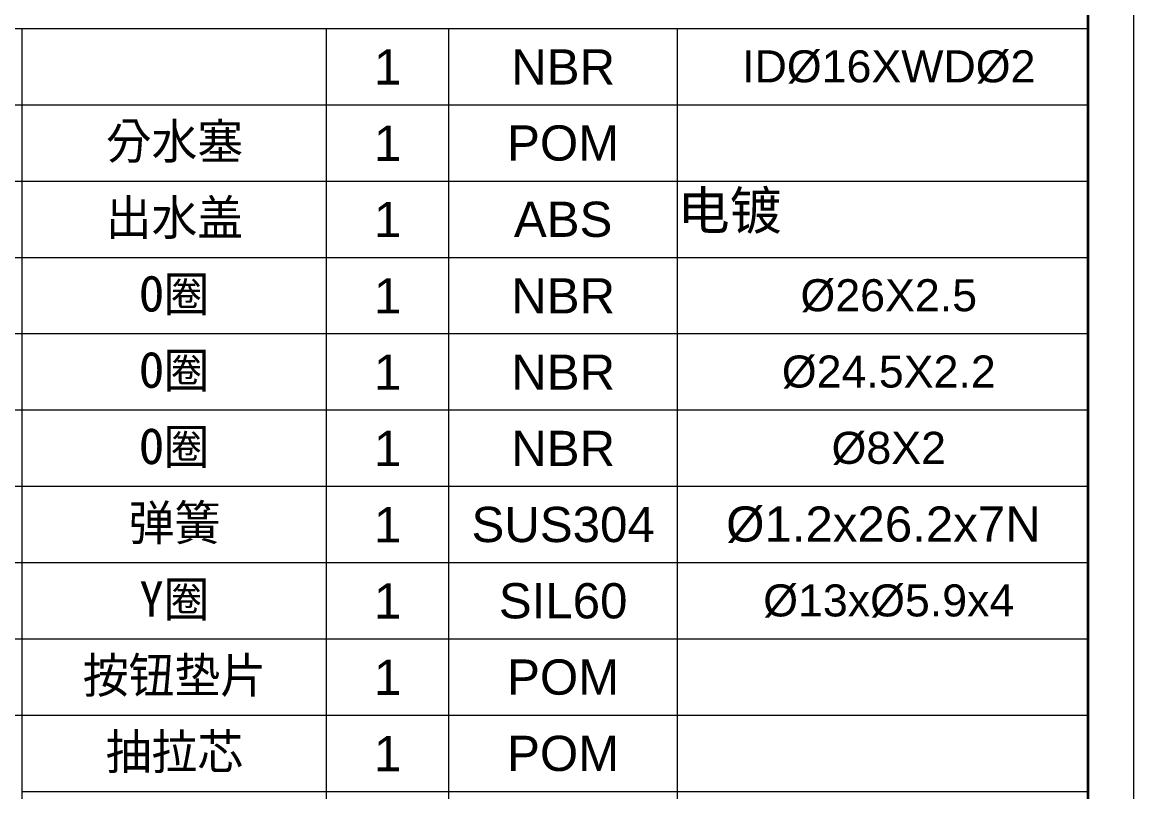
# Model space of a CAD drawing. Extents: x -7342 to 109, y -2713 to 214.
# Drawn here: x -5394.5 to -5272.7, y -2517 to -2432.7 of the extents above; entities that cross this region are included whole.
import ezdxf

# ---------------------------------------------------------------- set-up
doc = ezdxf.new("R2010")
doc.units = 0
doc.header["$LTSCALE"] = 7
doc.layers.get('0').update_dxf_attribs({"color": 2, "linetype": 'CONTINUOUS'})
doc.layers.add('___SHELL', color=7, linetype='CONTINUOUS', lineweight=18)
doc.layers.add('EB0', color=7, linetype='CONTINUOUS', lineweight=35)

msp = doc.modelspace()

# ---------------------------------------------------------------- linework, layer by layer
at = {"layer": '___SHELL', "linetype": 'Continuous'}
for p, q in [((-5394.49461, -2433.38018), (-5407.84085, -2433.38018)), ((-5394.49461, -2552.11902), (-5394.49461, -2433.38018)), ((-5277.6643, -2433.38018), (-5394.49461, -2433.38018)), ((-5361.12899, -2552.11902), (-5361.12899, -2433.38018)), ((-5347.74997, -2552.11902), (-5347.74997, -2433.38018)), ((-5322.6643, -2552.11902), (-5322.6643, -2433.38018)), ((-5394.49461, -2441.74207), (-5407.84085, -2441.74207)), ((-5277.6643, -2441.74207), (-5394.49461, -2441.74207)), ((-5277.6643, -2552.11902), (-5277.6643, -2441.74207)), ((-5394.49461, -2450.10396), (-5407.84085, -2450.10396)), ((-5277.6643, -2450.10396), (-5394.49461, -2450.10396)), ((-5394.49461, -2458.46585), (-5407.84085, -2458.46585)), ((-5277.6643, -2458.46585), (-5394.49461, -2458.46585)), ((-5394.49461, -2466.82774), (-5407.84085, -2466.82774)), ((-5322.6643, -2466.82774), (-5394.49461, -2466.82774)), ((-5277.6643, -2466.82774), (-5385.71183, -2466.82774)), ((-5394.49461, -2475.18963), (-5407.84085, -2475.18963)), ((-5394.49461, -2475.18963), (-5407.84085, -2475.18963)), ((-5277.6643, -2475.18963), (-5394.49461, -2475.18963)), ((-5322.6643, -2475.18963), (-5394.49461, -2475.18963)), ((-5277.6643, -2475.18963), (-5385.71183, -2475.18963)), ((-5394.49461, -2483.55152), (-5407.84085, -2483.55152)), ((-5277.6643, -2483.55152), (-5394.49461, -2483.55152)), ((-5394.49461, -2491.91341), (-5407.84085, -2491.91341)), ((-5277.6643, -2491.91341), (-5394.49461, -2491.91341)), ((-5394.49461, -2500.2753), (-5407.84085, -2500.2753)), ((-5322.6643, -2500.2753), (-5394.49461, -2500.2753)), ((-5277.6643, -2500.2753), (-5385.71183, -2500.2753)), ((-5394.49461, -2508.63719), (-5407.84085, -2508.63719)), ((-5322.6643, -2508.63719), (-5394.49461, -2508.63719)), ((-5277.6643, -2508.63719), (-5385.71183, -2508.63719)), ((-5277.6643, -2516.99908), (-5394.49461, -2516.99908))]:
    msp.add_line(p, q, dxfattribs=at)
at = {"layer": 'EB0', "linetype": 'Continuous', "lineweight": 18}
msp.add_line((-5272.6643, -2600.86937), (-5272.6643, -2318.71937), dxfattribs=at)
at = {"layer": 'EB0'}
msp.add_line((-5277.6643, -2595.86937), (-5277.6643, -2323.71937), dxfattribs=at)

# ---------------------------------------------------------------- texts
at = {"attachment_point": 5}
for s, insert, char_height, width in [('{\\farial|b0|i0|c103|p68;1}', (-5354.43948, -2437.56112), 3.8617611, 13.3790246), ('{\\farial|b0|i0|c103|p68;NBR}', (-5335.20713, -2437.56112), 3.8617611, 25.0856712), ('{\\farial|b0|i0|c0|p34;ID%%C16XWD%%C2}', (-5299.51469, -2437.56112), 3.51, 34.0329279), ('分水塞', (-5377.8118, -2445.92301), 3.861761, 33.3656156), ('{\\farial|b0|i0|c103|p68;POM}', (-5335.20713, -2445.92301), 3.8617611, 25.0856712), ('{\\farial|b0|i0|c103|p68;1}', (-5354.43948, -2445.92301), 3.8617611, 13.3790246), ('出水盖', (-5377.8118, -2454.2849), 3.861761, 33.3656156), ('{\\farial|b0|i0|c103|p68;1}', (-5354.43948, -2454.2849), 3.8617611, 13.3790246), ('{\\farial|b0|i0|c103|p68;ABS}', (-5335.20713, -2454.2849), 3.8617611, 25.0856712), ('{\\fSimSun|b0|i0|c103|p68;O}圈', (-5377.8118, -2462.64679), 3.8617611, 33.3656156), ('{\\farial|b0|i0|c103|p68;1}', (-5354.43948, -2462.64679), 3.8617611, 13.3790246), ('{\\farial|b0|i0|c103|p68;NBR}', (-5335.20713, -2462.64679), 3.8617611, 25.0856712), ('{\\farial|b0|i0|c0|p34;%%C26X2.5}', (-5299.51469, -2462.64679), 3.51, 34.0329279), ('{\\fSimSun|b0|i0|c103|p68;O}圈', (-5377.8118, -2471.00868), 3.8617611, 33.3656156), ('{\\farial|b0|i0|c103|p68;1}', (-5354.43948, -2471.00868), 3.8617611, 13.3790246), ('{\\farial|b0|i0|c103|p68;NBR}', (-5335.20713, -2471.00868), 3.8617611, 25.0856712), ('{\\farial|b0|i0|c0|p34;%%C24.5X2.2}', (-5299.51469, -2471.00868), 3.51, 34.0329279), ('{\\fSimSun|b0|i0|c103|p68;O}圈', (-5377.8118, -2479.37057), 3.8617611, 33.3656156), ('{\\farial|b0|i0|c103|p68;1}', (-5354.43948, -2479.37057), 3.8617611, 13.3790246), ('{\\farial|b0|i0|c103|p68;NBR}', (-5335.20713, -2479.37057), 3.8617611, 25.0856712), ('{\\farial|b0|i0|c0|p34;%%C8X2}', (-5299.51469, -2479.37057), 3.51, 34.0329279), ('弹簧', (-5377.8118, -2487.73246), 3.861761, 33.3656156), ('{\\farial|b0|i0|c103|p68;1}', (-5354.43948, -2487.73246), 3.8617611, 13.3790246), ('{\\farial|b0|i0|c103|p68;SUS304}', (-5335.20713, -2487.73246), 3.8617611, 25.0856712), ('{\\farial|b0|i0|c0|p34;%%C1.2x26.2x7N}', (-5300.09848, -2487.73246), 3.8617611, 34.0329279), ('{\\fSimSun|b0|i0|c103|p68;Y}圈', (-5377.8118, -2496.09435), 3.8617611, 33.3656156), ('{\\farial|b0|i0|c103|p68;1}', (-5354.43948, -2496.09435), 3.8617611, 13.3790246), ('{\\farial|b0|i0|c103|p68;SIL60}', (-5335.20713, -2496.09435), 3.8617611, 25.0856712), ('{\\farial|b0|i0|c0|p34;%%C13x%%C5.9x4}', (-5299.51469, -2496.09435), 3.51, 34.0329279), ('按钮垫片', (-5377.8118, -2504.45624), 3.861761, 33.3656156), ('{\\farial|b0|i0|c103|p68;1}', (-5354.43948, -2504.45624), 3.8617611, 13.3790246), ('{\\farial|b0|i0|c103|p68;POM}', (-5335.20713, -2504.45624), 3.8617611, 25.0856712), ('抽拉芯', (-5377.8118, -2512.81813), 3.861761, 33.3656156), ('{\\farial|b0|i0|c103|p68;1}', (-5354.43948, -2512.81813), 3.8617611, 13.3790246), ('{\\farial|b0|i0|c103|p68;POM}', (-5335.20713, -2512.81813), 3.8617611, 25.0856712)]:
    msp.add_mtext(s, dxfattribs=dict(at, insert=insert, char_height=char_height, width=width))
at = {"color": 6, "insert": (-5322.6643, -2451.20522), "char_height": 4.1809, "width": 45, "attachment_point": 1}
msp.add_mtext('{\\fSimSun|b0|i0|c134|p2;\\C256;电镀}', dxfattribs=at)

doc.saveas('drawing.dxf')
